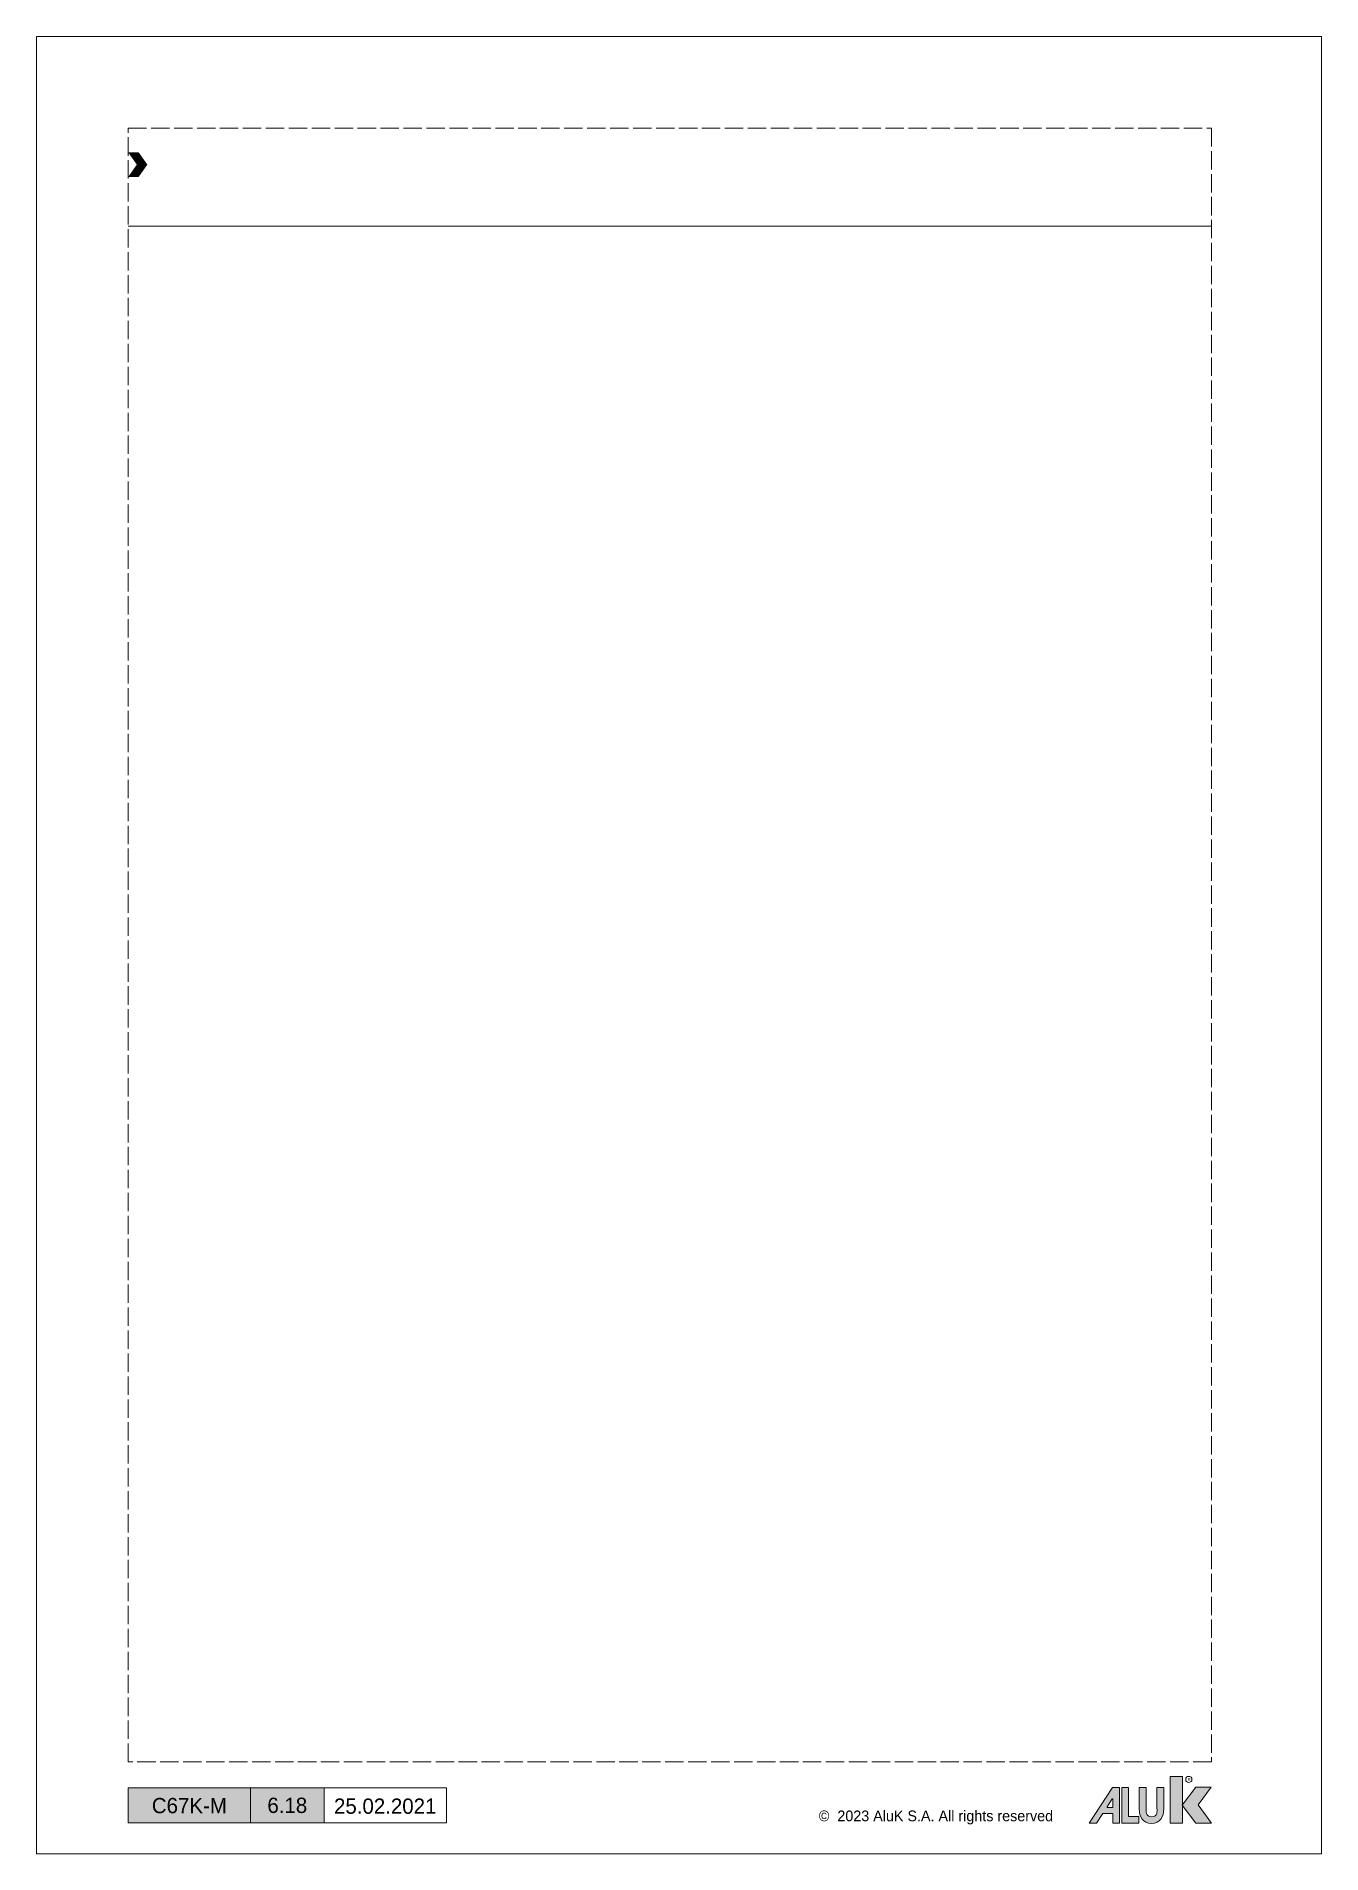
# Paper-space layout 'S6 18' of a CAD drawing. Header units: millimetres. Extents: x 180 to 390, y 30 to 327.
# The model-space entities are those that its viewports show. They can reach past a viewport. Long polylines and large blocks are cut down to what shows.
import ezdxf
from ezdxf.enums import TextEntityAlignment as Align

# ---------------------------------------------------------------- set-up
doc = ezdxf.new("R2010")
doc.units = ezdxf.units.MM
doc.header["$LTSCALE"] = 0.25
doc.header["$MEASUREMENT"] = 0
doc.linetypes.add('ACAD_ISO02W100', pattern=[15, 12, -3])
doc.layers.add('01_ALUK Logo', color=7, linetype='Continuous')
doc.layers.add('01_External Border', color=150, linetype='Continuous', lineweight=20)
doc.layers.add('01_Text', color=40, linetype='Continuous', lineweight=25)
doc.layers.add('01_Fill Border Grey', color=7, linetype='Continuous', true_color=0x555655)
doc.layers.add('01_Fill Border Red', color=7, linetype='Continuous', lineweight=20, true_color=0xe2001a)
doc.layers.add('01_Text [White]', color=7, linetype='Continuous', lineweight=25, true_color=0xffffff)
doc.layers.add('02_Block Frame', color=7, linetype='Continuous', lineweight=5, true_color=0xe2001a, plot=False)
doc.styles.add('ALUK Main&Secondary Titles', font='GOTHIC.TTF')
doc.styles.add('Aluk Text', font='GOTHIC.TTF')
doc.styles.get("Standard").update_dxf_attribs({"font": 'arial.ttf'})

# ---------------------------------------------------------------- blocks, each defined once
blk = doc.blocks.new('block 2')
at = {"layer": '01_ALUK Logo', "color": 242, "lineweight": 9, "true_color": 0xe2001a}
blk.add_open_spline([(90.6, 45.4), (90.6, 44), (89.4, 42.8), (87.9, 42.8), (86.4, 42.8), (85.3, 44), (85.3, 45.4), (85.3, 46.9), (86.4, 48.1), (87.9, 48.1), (89.4, 48.1), (90.6, 46.9), (90.6, 45.4)], degree=3, knots=[0, 0, 0, 0, 1, 1, 1, 2, 2, 2, 3, 3, 3, 4, 4, 4, 4], dxfattribs=at)
blk = doc.blocks.new('block 3')
at = {"layer": '01_ALUK Logo', "lineweight": 9}
h = blk.add_hatch(color=256, dxfattribs=at)
h.dxf.hatch_style = 2
edge = h.paths.add_edge_path()
edge.add_spline(control_points=[(66.5, 20.2), (66.5, 13.6), (63.7, 7.9), (56, 7.9), (48.4, 7.9), (45.6, 13.6), (45.6, 20.2), (45.6, 20.2), (45.6, 38.7), (45.6, 38.7), (45.6, 38.7), (51.5, 38.7), (51.5, 38.7), (51.5, 38.7), (51.5, 20.7), (51.5, 20.7), (51.5, 18.3), (50.6, 13.6), (56.2, 13.6), (61.7, 13.6), (60.7, 18.4), (60.7, 20.7), (60.7, 20.7), (60.7, 38.7), (60.7, 38.7), (60.7, 38.7), (66.5, 38.7), (66.5, 38.7), (66.5, 38.7), (66.5, 20.2), (66.5, 20.2)], knot_values=[0, 0, 0, 0, 1, 1, 1, 2, 2, 2, 3, 3, 3, 4, 4, 4, 5, 5, 5, 6, 6, 6, 7, 7, 7, 8, 8, 8, 9, 9, 9, 10, 10, 10, 10], degree=3, periodic=0)
at = {"layer": '01_ALUK Logo', "lineweight": 0}
blk.add_open_spline([(66.5, 20.2), (66.5, 13.6), (63.7, 7.9), (56, 7.9), (48.4, 7.9), (45.6, 13.6), (45.6, 20.2), (45.6, 20.2), (45.6, 38.7), (45.6, 38.7), (45.6, 38.7), (51.5, 38.7), (51.5, 38.7), (51.5, 38.7), (51.5, 20.7), (51.5, 20.7), (51.5, 18.3), (50.6, 13.6), (56.2, 13.6), (61.7, 13.6), (60.7, 18.4), (60.7, 20.7), (60.7, 20.7), (60.7, 38.7), (60.7, 38.7), (60.7, 38.7), (66.5, 38.7), (66.5, 38.7), (66.5, 38.7), (66.5, 20.2), (66.5, 20.2)], degree=3, knots=[0, 0, 0, 0, 1, 1, 1, 2, 2, 2, 3, 3, 3, 4, 4, 4, 5, 5, 5, 6, 6, 6, 7, 7, 7, 8, 8, 8, 9, 9, 9, 10, 10, 10, 10], dxfattribs=at)
blk = doc.blocks.new('A$C20372')
at = {"layer": '01_ALUK Logo', "lineweight": 9, "true_color": 0xe2001a}
h = blk.add_hatch(color=242, dxfattribs=at)
h.dxf.hatch_style = 2
h.paths.add_polyline_path([(34.38, 0), (29.78, 0), (29.78, 17.18), (34.38, 17.18)])
at = {"layer": '01_ALUK Logo', "lineweight": 9}
h = blk.add_hatch(color=256, dxfattribs=at)
h.dxf.hatch_style = 2
h.paths.add_polyline_path([(8.65, 13.2), (0, 0), (2.73, 0), (5.12, 3.61), (8.76, 3.61), (8.76, 0.01), (11.15, 0.01), (11.15, 13.2)])
h.paths.add_polyline_path([(8.77, 5.86), (6.64, 5.86), (6.64, 6.08), (8.51, 8.96), (8.77, 8.96)])
h = blk.add_hatch(color=256, dxfattribs=at)
h.dxf.hatch_style = 2
h.paths.add_polyline_path([(12.05, 13.21), (14.47, 13.21), (14.47, 2.47), (18.36, 2.47), (18.36, -0.01), (12.05, -0.01)])
at = {"layer": '01_ALUK Logo', "lineweight": 0, "true_color": 0xe2001a}
h = blk.add_hatch(color=242, dxfattribs=at)
h.dxf.hatch_style = 2
h.paths.add_polyline_path([(34.23, 6.69), (39.26, 13.23), (44.85, 13.23), (40.07, 6.74), (45, 0), (39.21, 0)])
at = {"layer": '01_ALUK Logo', "color": 242, "lineweight": 0, "true_color": 0xe2001a, "flags": 128}
for points in [[(34.38, 0), (29.78, 0), (29.78, 17.18), (34.38, 17.18), (34.38, 0)], [(34.23, 6.69), (39.26, 13.23), (44.85, 13.23), (40.07, 6.74), (45, 0), (39.21, 0), (34.23, 6.69)]]:
    blk.add_lwpolyline(points, dxfattribs=at)
at = {"layer": '01_ALUK Logo', "lineweight": 0, "flags": 128}
for points in [[(8.65, 13.2), (0, 0), (2.73, 0), (5.12, 3.61), (8.76, 3.61), (8.76, 0.01), (11.15, 0.01), (11.15, 13.2), (8.65, 13.2)], [(8.77, 5.86), (6.64, 5.86), (6.64, 6.08), (8.51, 8.96), (8.77, 8.96), (8.77, 5.86)], [(12.05, 13.21), (14.47, 13.21), (14.47, 2.47), (18.36, 2.47), (18.36, -0.01), (12.05, -0.01), (12.05, 13.21)]]:
    blk.add_lwpolyline(points, dxfattribs=at)
at = {"layer": '01_ALUK Logo', "color": 242, "lineweight": 0, "true_color": 0xe2001a, "xscale": 0.4297560720293661, "yscale": 0.4297560720293661, "zscale": 0.4297560720293661}
blk.add_blockref('block 2', (-1.12, -3.41), dxfattribs=at)
at = {"layer": '01_ALUK Logo', "xscale": 0.4297560720293661, "yscale": 0.4297560720293661, "zscale": 0.4297560720293661}
blk.add_blockref('block 3', (-1.12, -3.41), dxfattribs=at)
at = {"layer": '01_ALUK Logo', "color": 242, "lineweight": 0, "true_color": 0xe2001a, "insert": (36.25, 15.55), "char_height": 1.084, "attachment_point": 7}
blk.add_mtext('\\fArial|b0|i0|c0|p34;\\W1;R', dxfattribs=at)
blk = doc.blocks.new('A$C14581')
at = {"layer": '01_Text', "insert": (0, -0.19), "char_height": 2, "attachment_point": 7, "style": 'Aluk Text'}
blk.add_mtext_dynamic_manual_height_columns('{\\fPoppins|b0|i0|c0|p2;\\H0.875x;©  2023 AluK S.A. All rights reserved}', width=51.3351, gutter_width=204.25, heights=[0], dxfattribs=at)
blk = doc.blocks.new('serie_')
at = {"layer": '01_Text [White]', "color": 7, "true_color": 0xffffff, "insert": (10, -2.87), "char_height": 2.5, "attachment_point": 5, "style": 'ALUK Main&Secondary Titles'}
blk.add_mtext_dynamic_manual_height_columns('{\\fPoppins|b0|i0|c0|p2;C67K-M}', width=20, gutter_width=12.5, heights=[0], dxfattribs=at)

msp = doc.modelspace()

# ---------------------------------------------------------------- hatches: boundary and pattern name
at = {"layer": '01_Fill Border Grey', "ltscale": 0.25}
h = msp.add_hatch(color=256, dxfattribs=at)
h.dxf.hatch_style = 1
h.paths.add_polyline_path([(1867.001, -387.967), (1835.001, -387.967), (1835.001, -382.222), (1867.001, -382.222)])

# ---------------------------------------------------------------- linework, layer by layer
at = {"layer": '01_External Border'}
for points in [[(1855.001, -387.967), (1835.001, -387.967), (1835.001, -382.222), (1855.001, -382.222)], [(1867.001, -387.967), (1855.001, -387.967), (1855.001, -382.222), (1867.001, -382.222)], [(1887.001, -387.967), (1867.001, -387.967), (1867.001, -382.222), (1887.001, -382.222)]]:
    msp.add_lwpolyline(points, close=True, dxfattribs=at)
at = {"layer": '01_Fill Border Red'}
for points in [[(1838.141, -116.96), (1836.412, -116.96), (1836.73, -114.96), (1835, -114.96)], [(1836.73, -118.96), (1835, -118.96), (1838.141, -116.96), (1836.412, -116.96)]]:
    msp.add_solid(points, dxfattribs=at)
at = {"layer": '02_Block Frame'}
msp.add_lwpolyline([(1820, -393), (1820, -96), (2030, -96), (2030, -393)], close=True, dxfattribs=at)
at = {"layer": '02_Block Frame', "linetype": 'ACAD_ISO02W100'}
for points in [[(1835, -378), (1835, -111), (2012, -111), (2012, -378)], [(1835.001, -127), (2012.001, -127), (2012.001, -127), (1835.001, -127)]]:
    msp.add_lwpolyline(points, close=True, dxfattribs=at)

# ---------------------------------------------------------------- block references
at = {"layer": '01_ALUK Logo', "ltscale": 0.25, "xscale": 0.4444444444444423, "yscale": 0.4444444444444423, "zscale": 0.4444444444444423}
msp.add_blockref('A$C20372', (1992, -388.035), dxfattribs=at)
at = {"layer": '01_Text'}
msp.add_blockref('A$C14581', (1947.852, -388.035), dxfattribs=at)
at = {"layer": '01_Text [White]', "color": 7, "true_color": 0xffffff}
msp.add_blockref('serie_', (1835.001, -382.29), dxfattribs=at)

# ---------------------------------------------------------------- texts
at = {"layer": '01_Text', "style": 'ALUK Main&Secondary Titles'}
msp.add_attdef('25.02.2021', text='', height=2.5, dxfattribs=at).set_placement((1877.001, -385.229), align=Align.MIDDLE)
at = {"layer": '01_Text [White]', "color": 7, "ltscale": 0.25, "true_color": 0xffffff, "style": 'Aluk Text'}
msp.add_attdef('6.18', text='', height=2.5, dxfattribs=at).set_placement((1861.001, -385.097), align=Align.MIDDLE)

psp = doc.layouts.new('S6 18')

# ---------------------------------------------------------------- viewports
at = {"layer": '02_Block Frame', "ltscale": 0.25, "view_target_point": (188.35, -234.995)}
psp.add_viewport(center=(285.1, 178.39), size=(210, 297), view_center_point=(1736.65, -9.505), view_height=297, dxfattribs=at)

doc.saveas('drawing.dxf')
